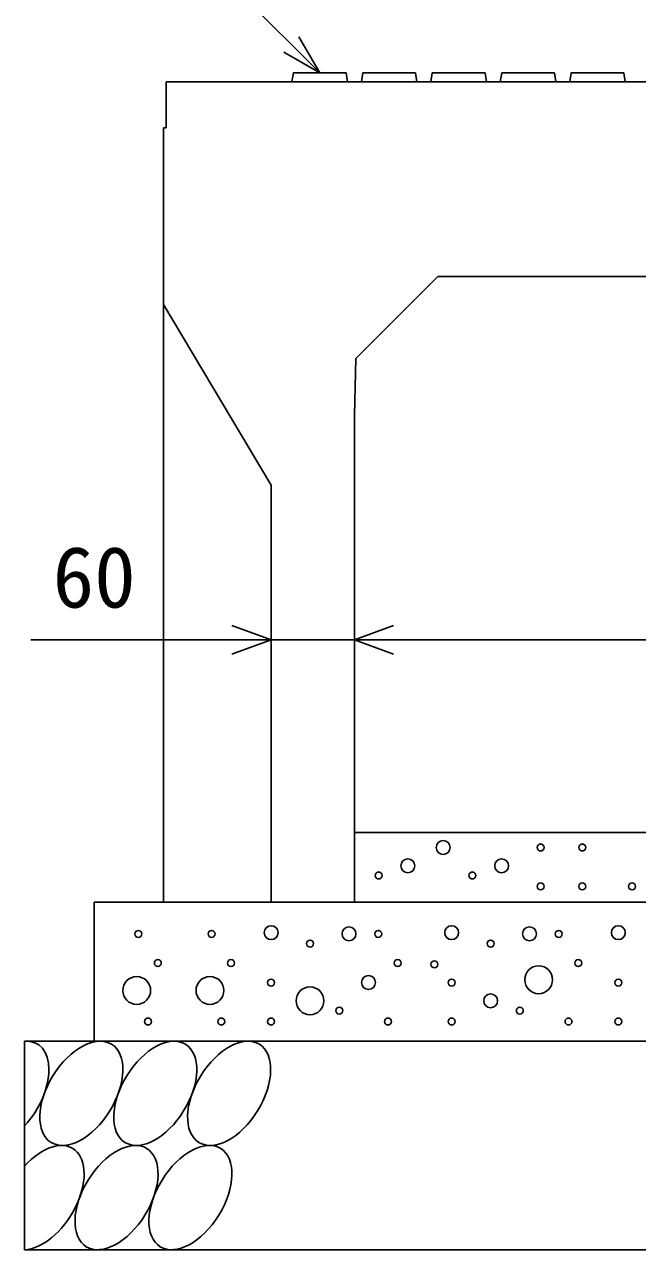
# Model space of a CAD drawing. Units: millimetres, scale not verified. Extents: x -16800 to 16800, y -5940 to 5940.
# Drawn here: x 1144 to 1585, y 2730 to 3616 of the extents above; entities that cross this region are included whole.
import ezdxf
from ezdxf.enums import TextEntityAlignment as Align

# ---------------------------------------------------------------- set-up
doc = ezdxf.new("R2010")
doc.units = ezdxf.units.MM
doc.header["$LTSCALE"] = 20
for name, color, linetype, lineweight in [('0-0_DIM', 7, 'Continuous', 25), ('0-2_HATCH', 6, 'Continuous', 25), ('0-5_OUTLINE', 3, 'Continuous', 25)]:
    doc.layers.add(name, color=color, linetype=linetype, lineweight=lineweight)
doc.styles.add('ＭＳ ゴシック', font='')
doc.styles.get('ＭＳ ゴシック').set_extended_font_data('MS Gothic')

msp = doc.modelspace()

# ---------------------------------------------------------------- linework, layer by layer
at = {"layer": '0-0_DIM'}
for p, q in [((1356.78, 3581.16), (1214.57, 3723.38)), ((1356.78, 3581.16), (1341.78, 3607.14)), ((1356.78, 3581.16), (1330.8, 3596.16)), ((1321.78, 3173.37), (1148.71, 3173.37)), ((1321.78, 3173.37), (1381.78, 3173.37)), ((1381.78, 3173.37), (1981.78, 3173.37))]:
    msp.add_line(p, q, dxfattribs=at)
for points in [[(1293.59, 3163.11), (1321.78, 3173.37), (1293.59, 3183.63)], [(1409.97, 3163.11), (1381.78, 3173.37), (1409.97, 3183.63)]]:
    msp.add_lwpolyline(points, dxfattribs=at)
at = {"layer": '0-2_HATCH'}
for p, q in [((1376.78, 3574.66), (1375.78, 3581.16)), ((1426.78, 3574.66), (1425.78, 3581.16)), ((1476.78, 3574.66), (1475.78, 3581.16)), ((1526.78, 3574.66), (1525.78, 3581.16)), ((1576.78, 3574.66), (1575.78, 3581.16))]:
    msp.add_line(p, q, dxfattribs=at)
for points in [[(1375.78, 3581.16), (1337.78, 3581.16), (1336.78, 3574.66)], [(1425.78, 3581.16), (1387.78, 3581.16), (1386.78, 3574.66)], [(1475.78, 3581.16), (1437.78, 3581.16), (1436.78, 3574.66)], [(1525.78, 3581.16), (1487.78, 3581.16), (1486.78, 3574.66)], [(1575.78, 3581.16), (1537.78, 3581.16), (1536.78, 3574.66)]]:
    msp.add_lwpolyline(points, dxfattribs=at)
for centre, radius in [((1445.66, 3023.97), 5), ((1515.75, 3023.97), 2.5), ((1545.75, 3023.97), 2.5), ((1420.17, 3010.84), 5), ((1487.71, 3010.84), 5), ((1399.15, 3003.84), 2.5), ((1466.69, 3003.84), 2.5), ((1515.75, 2995.96), 2.5), ((1545.75, 2995.96), 2.5), ((1581.64, 2995.96), 2.5), ((1226.18, 2961.84), 2.5), ((1278.86, 2961.84), 2.5), ((1321.75, 2962.72), 5), ((1377.82, 2961.84), 5), ((1398.86, 2961.84), 2.5), ((1451.75, 2962.72), 5), ((1507.82, 2961.84), 5), ((1528.86, 2961.84), 2.5), ((1571.75, 2962.72), 5), ((1349.79, 2954.84), 2.5), ((1479.79, 2954.84), 2.5), ((1240.2, 2940.83), 2.5), ((1292.87, 2940.83), 2.5), ((1412.87, 2940.83), 2.5), ((1439.33, 2939.92), 2.5), ((1542.87, 2940.83), 2.5), ((1514.36, 2928.83), 10), ((1225.02, 2921.13), 10), ((1277.69, 2921.13), 10), ((1321.75, 2926.82), 2.5), ((1391.84, 2926.82), 5), ((1451.75, 2926.82), 2.5), ((1571.75, 2926.82), 2.5), ((1349.79, 2913.69), 10), ((1479.79, 2913.69), 5), ((1370.82, 2906.69), 2.5), ((1500.82, 2906.69), 2.5), ((1233.19, 2898.81), 2.5), ((1285.86, 2898.81), 2.5), ((1321.75, 2898.81), 2.5), ((1405.86, 2898.81), 2.5), ((1451.75, 2898.81), 2.5), ((1535.86, 2898.81), 2.5), ((1571.75, 2898.81), 2.5)]:
    msp.add_circle(centre, radius, dxfattribs=at)
for centre in [(1185.13, 2847.14), (1238.34, 2847.14), (1291.54, 2847.14), (1210.45, 2772.15), (1263.66, 2772.15)]:
    msp.add_ellipse(centre, major_axis=(21.81, 35.31), ratio=0.5792, dxfattribs=at)
for centre, start_param, end_param in [((1131.92, 2847.14), 4.385593, 6.674544), ((1157.24, 2772.15), 3.511146, 7.548991)]:
    msp.add_ellipse(centre, major_axis=(21.81, 35.31), ratio=0.5792, start_param=start_param, end_param=end_param, dxfattribs=at)
at = {"layer": '0-5_OUTLINE'}
for p, q in [((1681.78, 3574.66), (1246.28, 3574.66)), ((1246.28, 3574.66), (1246.28, 3541.66)), ((1244.28, 3541.66), (1244.28, 2984.66)), ((1244.28, 3541.66), (1246.28, 3541.66)), ((1921.78, 3434.66), (1441.78, 3434.66)), ((1244.28, 3414.66), (1321.78, 3284.66)), ((1381.78, 3334.66), (1381.78, 2984.66)), ((1321.78, 3284.66), (1321.78, 2984.66)), ((1381.78, 3034.66), (1981.78, 3034.66)), ((1194.28, 2984.66), (1194.28, 2884.66)), ((1194.28, 2984.66), (2169.28, 2984.66)), ((1244.28, 2984.66), (1381.78, 2984.66)), ((1144.28, 2884.66), (1144.28, 2734.66)), ((1144.28, 2884.66), (2219.28, 2884.66)), ((1144.28, 2734.66), (2219.28, 2734.66))]:
    msp.add_line(p, q, dxfattribs=at)
msp.add_lwpolyline([(1441.78, 3434.66), (1382.81, 3375.69), (1381.78, 3334.66)], dxfattribs=at)

# ---------------------------------------------------------------- texts
at = {"layer": '0-0_DIM', "style": 'ＭＳ ゴシック'}
msp.add_text('60', height=43.99, dxfattribs=at).set_placement((1164.43, 3183.37), align=Align.BOTTOM_LEFT)

doc.saveas('drawing.dxf')
